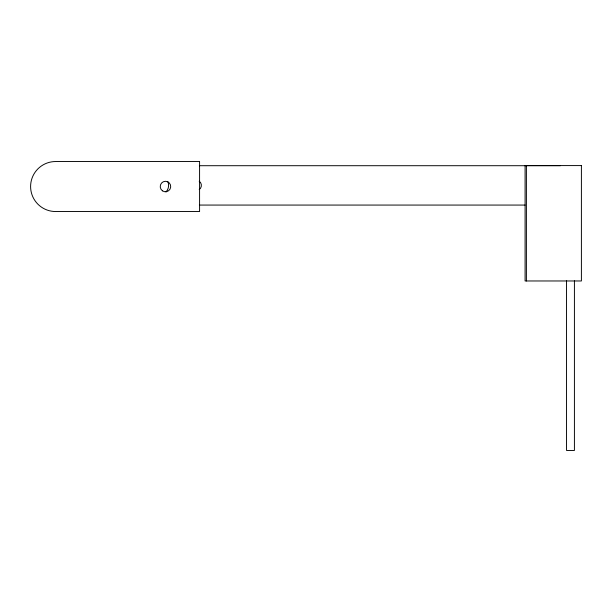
<?xml version="1.0" encoding="UTF-8"?>
<svg xmlns="http://www.w3.org/2000/svg" width="612" height="612" viewBox="0 0 612 612"><rect width="100%" height="100%" fill="white"/><g stroke="black" fill="none" stroke-linecap="round" stroke-linejoin="round"><path stroke-width="0.92" d="M199.214 189.552C202.098 187.739 202.098 183.042 199.214 181.228M199.374 165.707L560.424 165.707M199.374 205.066L525.081 205.066M574.416 280.801L574.416 450.463L566.544 450.463L566.544 280.801M526.397 165.584L526.397 280.969M167.726 181.381A9.494 9.494 0 0 1 165.959 191.969M199.581 161.537L55.6 161.537A25 25 0 0 0 30.6 186.53A25 25 0 0 0 55.6 211.53L199.581 211.53L199.581 161.537M581.4 165.584L525.088 165.584L525.088 280.969L581.4 280.969L581.4 165.584M162.448 190.822A5.248 5.248 0 0 0 170.694 187.004A5.248 5.248 0 0 0 163.266 181.772A5.248 5.248 0 0 0 162.448 190.822"/></g></svg>
